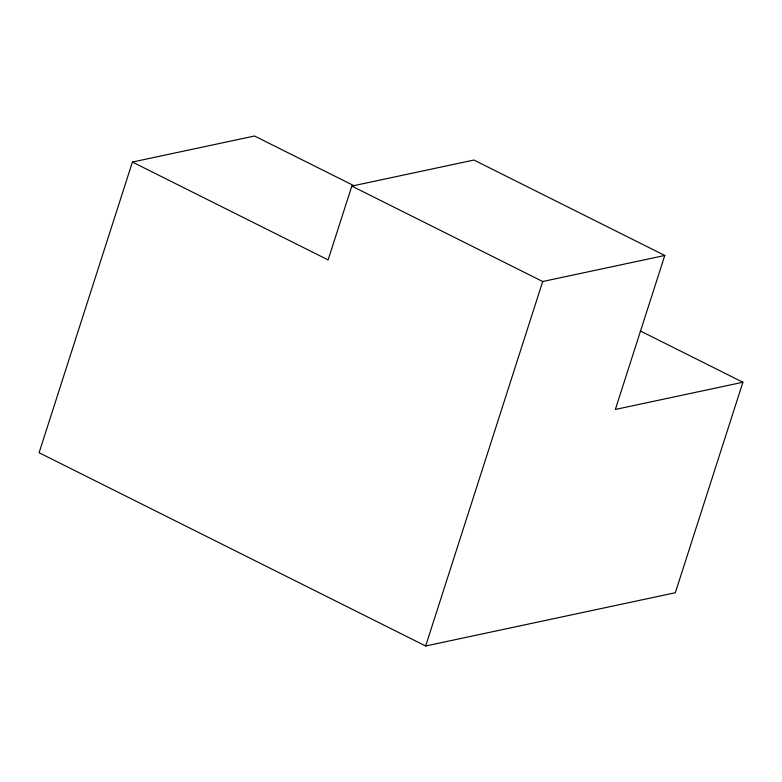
<?xml version="1.0" encoding="UTF-8"?>
<svg xmlns="http://www.w3.org/2000/svg" width="782" height="782" viewBox="0 0 782 782"><rect width="100%" height="100%" fill="white"/><g stroke="black" fill="none" stroke-linecap="round" stroke-linejoin="round"><path stroke-width="1.17" d="M353.454 185.471L254.512 136.009L132.422 162.05L39.1 452.719L425.672 645.991L675.325 592.736L742.9 382.251L640.253 330.933M742.9 382.251L615.346 409.465L664.788 255.47L473.912 160.046L351.822 186.087L328.127 259.898L132.422 162.05M425.672 645.991L542.698 281.52L664.788 255.47M351.822 186.087L542.698 281.52"/></g></svg>
